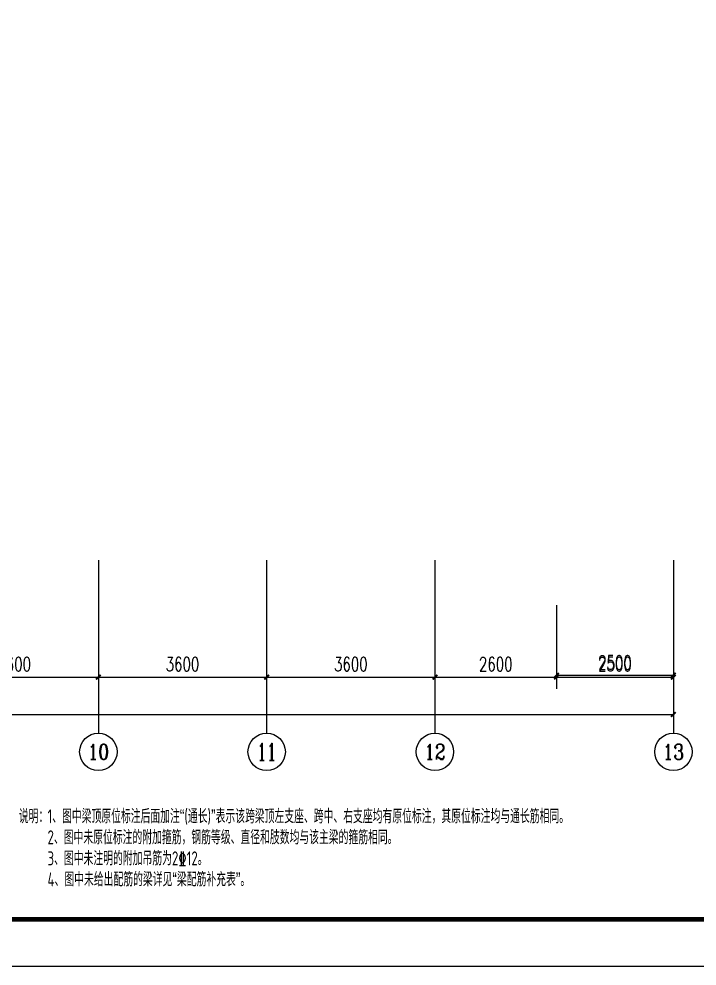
# Model space of a CAD drawing. Extents: x 1051052 to 1482120, y -981644 to -673261.
# Drawn here: x 1259304 to 1273809, y -981644 to -961383 of the extents above; entities that cross this region are included whole.
import ezdxf
from ezdxf.enums import TextEntityAlignment as Align

# ---------------------------------------------------------------- set-up
doc = ezdxf.new("R2010")
doc.units = 0
doc.header["$LTSCALE"] = 1000
doc.header["$MEASUREMENT"] = 0
for name, color, linetype in [('AXIS', 3, 'Continuous'), ('AXIS_TEXT', 7, 'Continuous'), ('TK', 142, 'Continuous'), ('填充', 8, 'Continuous')]:
    doc.layers.add(name, color=color, linetype=linetype)
doc.layers.add('TITLE', color=7, linetype='Continuous', lineweight=25)
doc.styles.add('_TCH_AXIS', font='COMPLEX', dxfattribs={"bigfont": 'GBCBIG'})
doc.styles.add('_TCH_DIM_T3', font='SIMPLEX', dxfattribs={"width": 0.705882, "bigfont": 'GBCBIG'})
doc.styles.add('COMPLEX', font='COMPLEX')
doc.styles.add('FromPkpm', font='Pkpmeng', dxfattribs={"width": 0.7, "bigfont": 'hztxt'})
doc.dimstyles.new('_TCH_ARCH&&100', dxfattribs={"dimtxt": 297.5, "dimasz": 100, "dimexe": 250, "dimexo": 300, "dimgap": 126.25, "dimtad": 1, "dimdec": 0, "dimzin": 0, "dimdsep": 46, "dimtxsty": '_TCH_DIM_T3', "dimblk": 'ARCHTICK', "dimcen": 0.09, "dimclrt": 7, "dimazin": 2, "dimtfac": 1, "dimtdec": 0, "dimtix": 1, "dimtmove": 2, "dimatfit": 3, "dimfxl": 0, "dimtolj": 1, "dimtzin": 0, "dimarcsym": 0})

# ---------------------------------------------------------------- blocks, each defined once
blk = doc.blocks.new('_ArchTick')
at = {"color": 0, "linetype": 'ByBlock', "const_width": 0.4}
blk.add_lwpolyline([(-0.5, -0.5), (0.5, 0.5)], dxfattribs=at)
blk = doc.blocks.new('*D813')
at = {"layer": 'AXIS', "color": 0, "lineweight": -2, "transparency": 16777216}
for p, q in [((1257403, -973963), (1257403, -975713)), ((1261003, -973963), (1261003, -975713)), ((1257403, -975463), (1261003, -975463))]:
    blk.add_line(p, q, dxfattribs=at)
at = {"layer": 'Defpoints', "color": 0, "transparency": 16777216}
for p in [(1257403, -972963), (1261003, -972963), (1261003, -975463)]:
    blk.add_point(p, dxfattribs=at)
at = {"layer": 'AXIS', "color": 0, "lineweight": -2, "transparency": 16777216, "xscale": 100, "yscale": 100, "zscale": 100, "rotation": 180}
blk.add_blockref('_ArchTick', (1257403, -975463), dxfattribs=at)
at = {"layer": 'AXIS', "color": 0, "lineweight": -2, "transparency": 16777216, "xscale": 100, "yscale": 100, "zscale": 100}
blk.add_blockref('_ArchTick', (1261003, -975463), dxfattribs=at)
at = {"layer": 'AXIS', "color": 7, "transparency": 16777216, "insert": (1259203, -975188), "char_height": 297.5, "attachment_point": 5, "style": '_TCH_DIM_T3'}
blk.add_mtext('\\A1;3600', dxfattribs=at)
blk = doc.blocks.new('*D814')
at = {"layer": 'AXIS', "color": 0, "lineweight": -2, "transparency": 16777216}
for p, q in [((1261003, -973963), (1261003, -975713)), ((1264603, -973963), (1264603, -975713)), ((1261003, -975463), (1264603, -975463))]:
    blk.add_line(p, q, dxfattribs=at)
at = {"layer": 'Defpoints', "color": 0, "transparency": 16777216}
for p in [(1261003, -972963), (1264603, -972963), (1264603, -975463)]:
    blk.add_point(p, dxfattribs=at)
at = {"layer": 'AXIS', "color": 0, "lineweight": -2, "transparency": 16777216, "xscale": 100, "yscale": 100, "zscale": 100, "rotation": 180}
blk.add_blockref('_ArchTick', (1261003, -975463), dxfattribs=at)
at = {"layer": 'AXIS', "color": 0, "lineweight": -2, "transparency": 16777216, "xscale": 100, "yscale": 100, "zscale": 100}
blk.add_blockref('_ArchTick', (1264603, -975463), dxfattribs=at)
at = {"layer": 'AXIS', "color": 7, "transparency": 16777216, "insert": (1262803, -975188), "char_height": 297.5, "attachment_point": 5, "style": '_TCH_DIM_T3'}
blk.add_mtext('\\A1;3600', dxfattribs=at)
blk = doc.blocks.new('*D815')
at = {"layer": 'AXIS', "color": 0, "lineweight": -2, "transparency": 16777216}
for p, q in [((1264603, -973963), (1264603, -975713)), ((1268203, -973963), (1268203, -975713)), ((1264603, -975463), (1268203, -975463))]:
    blk.add_line(p, q, dxfattribs=at)
at = {"layer": 'Defpoints', "color": 0, "transparency": 16777216}
for p in [(1264603, -972963), (1268203, -972963), (1268203, -975463)]:
    blk.add_point(p, dxfattribs=at)
at = {"layer": 'AXIS', "color": 0, "lineweight": -2, "transparency": 16777216, "xscale": 100, "yscale": 100, "zscale": 100, "rotation": 180}
blk.add_blockref('_ArchTick', (1264603, -975463), dxfattribs=at)
at = {"layer": 'AXIS', "color": 0, "lineweight": -2, "transparency": 16777216, "xscale": 100, "yscale": 100, "zscale": 100}
blk.add_blockref('_ArchTick', (1268203, -975463), dxfattribs=at)
at = {"layer": 'AXIS', "color": 7, "transparency": 16777216, "insert": (1266403, -975188), "char_height": 297.5, "attachment_point": 5, "style": '_TCH_DIM_T3'}
blk.add_mtext('\\A1;3600', dxfattribs=at)
blk = doc.blocks.new('*D816')
at = {"layer": 'AXIS', "color": 0, "lineweight": -2, "transparency": 16777216}
for p, q in [((1234403, -974763), (1234403, -976513)), ((1273303, -974763), (1273303, -976513)), ((1234403, -976263), (1273303, -976263))]:
    blk.add_line(p, q, dxfattribs=at)
at = {"layer": 'Defpoints', "color": 0, "transparency": 16777216}
for p in [(1234403, -972963), (1273303, -972963), (1273303, -976263)]:
    blk.add_point(p, dxfattribs=at)
at = {"layer": 'AXIS', "color": 0, "lineweight": -2, "transparency": 16777216, "xscale": 100, "yscale": 100, "zscale": 100, "rotation": 180}
blk.add_blockref('_ArchTick', (1234403, -976263), dxfattribs=at)
at = {"layer": 'AXIS', "color": 0, "lineweight": -2, "transparency": 16777216, "xscale": 100, "yscale": 100, "zscale": 100}
blk.add_blockref('_ArchTick', (1273303, -976263), dxfattribs=at)
at = {"layer": 'AXIS', "color": 7, "transparency": 16777216, "insert": (1253853, -975988), "char_height": 297.5, "attachment_point": 5, "style": '_TCH_DIM_T3'}
blk.add_mtext('\\A1;38900', dxfattribs=at)
blk = doc.blocks.new('_AXISO')
blk.add_circle((0, 0), 0.5)
at = {"layer": 'AXIS_TEXT', "style": 'COMPLEX', "width": 1.041667}
blk.add_attdef('A', text='', height=0.56, dxfattribs=at).set_placement((-0.25, -0.28), (0.25, -0.28), align=Align.FIT)
blk = doc.blocks.new('*D785')
at = {"layer": 'AXIS', "color": 0, "lineweight": -2, "transparency": 16777216}
for p, q in [((1268203, -973963), (1268203, -975713)), ((1270803, -973963), (1270803, -975713)), ((1268203, -975463), (1270803, -975463))]:
    blk.add_line(p, q, dxfattribs=at)
at = {"layer": 'Defpoints', "color": 0, "transparency": 16777216}
for p in [(1268203, -972963), (1270803, -973027), (1270803, -975463)]:
    blk.add_point(p, dxfattribs=at)
at = {"layer": 'AXIS', "color": 0, "lineweight": -2, "transparency": 16777216, "xscale": 100, "yscale": 100, "zscale": 100, "rotation": 180}
blk.add_blockref('_ArchTick', (1268203, -975463), dxfattribs=at)
at = {"layer": 'AXIS', "color": 0, "lineweight": -2, "transparency": 16777216, "xscale": 100, "yscale": 100, "zscale": 100}
blk.add_blockref('_ArchTick', (1270803, -975463), dxfattribs=at)
at = {"layer": 'AXIS', "color": 7, "transparency": 16777216, "insert": (1269503, -975188), "char_height": 297.5, "attachment_point": 5, "style": '_TCH_DIM_T3'}
blk.add_mtext('\\A1;2600', dxfattribs=at)
blk = doc.blocks.new('*D822')
at = {"layer": 'AXIS', "color": 0, "lineweight": -2, "transparency": 16777216}
for p, q in [((1270803, -973923), (1270803, -975673)), ((1273303, -973923), (1273303, -975673)), ((1270803, -975423), (1273303, -975423))]:
    blk.add_line(p, q, dxfattribs=at)
at = {"layer": 'Defpoints', "color": 0, "transparency": 16777216}
for p in [(1270803, -973027), (1273303, -973454), (1273303, -975423)]:
    blk.add_point(p, dxfattribs=at)
at = {"layer": 'AXIS', "color": 0, "lineweight": -2, "transparency": 16777216, "xscale": 100, "yscale": 100, "zscale": 100, "rotation": 180}
blk.add_blockref('_ArchTick', (1270803, -975423), dxfattribs=at)
at = {"layer": 'AXIS', "color": 0, "lineweight": -2, "transparency": 16777216, "xscale": 100, "yscale": 100, "zscale": 100}
blk.add_blockref('_ArchTick', (1273303, -975423), dxfattribs=at)
at = {"layer": 'AXIS', "color": 7, "transparency": 16777216, "insert": (1272053, -975148), "char_height": 297.5, "attachment_point": 5, "style": '_TCH_DIM_T3'}
blk.add_mtext('\\A1;2500', dxfattribs=at)
blk = doc.blocks.new('A2K')
at = {"layer": 'TK'}
blk.add_lwpolyline([(0, 0), (59400, 0), (59400, 42000), (0, 42000)], close=True, dxfattribs=at)
at = {"layer": 'TK', "const_width": 100}
blk.add_lwpolyline([(2500, 1000), (58400, 1000), (58400, 41000), (2500, 41000)], close=True, dxfattribs=at)
blk = doc.blocks.new('*D943')
at = {"layer": 'AXIS', "color": 0, "lineweight": -2, "transparency": 16777216}
for p, q in [((1268203, -973963), (1268203, -975713)), ((1270803, -973963), (1270803, -975713)), ((1268203, -975463), (1270803, -975463))]:
    blk.add_line(p, q, dxfattribs=at)
at = {"layer": 'Defpoints', "color": 0, "transparency": 16777216}
for p in [(1268203, -973488), (1270803, -973488), (1270803, -975463)]:
    blk.add_point(p, dxfattribs=at)
at = {"layer": 'AXIS', "color": 0, "lineweight": -2, "transparency": 16777216, "xscale": 100, "yscale": 100, "zscale": 100, "rotation": 180}
blk.add_blockref('_ArchTick', (1268203, -975463), dxfattribs=at)
at = {"layer": 'AXIS', "color": 0, "lineweight": -2, "transparency": 16777216, "xscale": 100, "yscale": 100, "zscale": 100}
blk.add_blockref('_ArchTick', (1270803, -975463), dxfattribs=at)
at = {"layer": 'AXIS', "color": 7, "transparency": 16777216, "insert": (1269503, -975188), "char_height": 297.5, "attachment_point": 5, "style": '_TCH_DIM_T3'}
blk.add_mtext('\\A1;2600', dxfattribs=at)
blk = doc.blocks.new('*D944')
at = {"layer": 'AXIS', "color": 0, "lineweight": -2, "transparency": 16777216}
for p, q in [((1270803, -973963), (1270803, -975713)), ((1273303, -973963), (1273303, -975713)), ((1270803, -975463), (1273303, -975463))]:
    blk.add_line(p, q, dxfattribs=at)
at = {"layer": 'Defpoints', "color": 0, "transparency": 16777216}
for p in [(1270803, -973488), (1273303, -973488), (1273303, -975463)]:
    blk.add_point(p, dxfattribs=at)
at = {"layer": 'AXIS', "color": 0, "lineweight": -2, "transparency": 16777216, "xscale": 100, "yscale": 100, "zscale": 100, "rotation": 180}
blk.add_blockref('_ArchTick', (1270803, -975463), dxfattribs=at)
at = {"layer": 'AXIS', "color": 0, "lineweight": -2, "transparency": 16777216, "xscale": 100, "yscale": 100, "zscale": 100}
blk.add_blockref('_ArchTick', (1273303, -975463), dxfattribs=at)
at = {"layer": 'AXIS', "color": 7, "transparency": 16777216, "insert": (1272053, -975188), "char_height": 297.5, "attachment_point": 5, "style": '_TCH_DIM_T3'}
blk.add_mtext('\\A1;2500', dxfattribs=at)

msp = doc.modelspace()

# ---------------------------------------------------------------- linework, layer by layer
at = {"layer": 'AXIS'}
for p, q in [((1261002.984, -972962.74), (1261002.984, -976661.4)), ((1264602.984, -972962.74), (1264602.984, -976661.4)), ((1268202.984, -972962.74), (1268202.984, -976661.4)), ((1273302.984, -972962.74), (1273302.984, -976661.4))]:
    msp.add_line(p, q, dxfattribs=at)

# ---------------------------------------------------------------- block references
ref = msp.add_blockref('_AXISO', (1261002.984, -977061.4), dxfattribs=dict(at, xscale=800, yscale=800, zscale=800))
ref.add_attrib('A', '10', dxfattribs={"layer": 'AXIS_TEXT', "height": 328.4455, "style": '_TCH_AXIS'}).set_placement((1260776.2, -977225.623), (1261229.768, -977225.623), align=Align.FIT)
ref = msp.add_blockref('_AXISO', (1264602.984, -977061.4), dxfattribs=dict(at, xscale=800, yscale=800, zscale=800))
ref.add_attrib('A', '11', dxfattribs={"layer": 'AXIS_TEXT', "height": 368.7626, "style": '_TCH_AXIS'}).set_placement((1264392.263, -977245.782), (1264813.706, -977245.782), align=Align.FIT)
ref = msp.add_blockref('_AXISO', (1268202.984, -977061.4), dxfattribs=dict(at, xscale=800, yscale=800, zscale=800))
ref.add_attrib('A', '12', dxfattribs={"layer": 'AXIS_TEXT', "height": 328.4455, "style": '_TCH_AXIS'}).set_placement((1267976.2, -977225.623), (1268429.768, -977225.623), align=Align.FIT)
ref = msp.add_blockref('_AXISO', (1273302.984, -977061.4), dxfattribs=dict(at, xscale=800, yscale=800, zscale=800))
ref.add_attrib('A', '13', dxfattribs={"layer": 'AXIS_TEXT', "height": 328.4455, "style": '_TCH_AXIS'}).set_placement((1273076.2, -977225.623), (1273529.768, -977225.623), align=Align.FIT)
at = {"layer": '填充'}
msp.add_blockref('A2K', (1227177.895, -981643.929), dxfattribs=at)

# ---------------------------------------------------------------- texts
at = {"layer": 'TITLE', "style": 'FromPkpm', "width": 0.7}
for s, p in [('说明：', (1259301.7, -978290.005)), ('1、图中梁顶原位标注后面加注“(通长)”表示该跨梁顶左支座、跨中、右支座均有原位标注，其原位标注均与通长筋相同。', (1259915.319, -978290.005)), ('2、图中未原位标注的附加箍筋，钢筋等级、直径和肢数均与该主梁的箍筋相同。', (1259915.319, -978740.005)), ('3、图中未注明的附加吊筋为2%%13212。', (1259915.319, -979190.005)), ('4、图中未给出配筋的梁详见“梁配筋补充表”。', (1259915.319, -979640.005))]:
    msp.add_text(s, height=300, dxfattribs=at).set_placement(p, align=Align.TOP_LEFT)

# ---------------------------------------------------------------- dimensions: what is measured, and where the dimension line sits
at = {"layer": 'AXIS'}
for p1, p2, distance, picture, middle in [((1234402.984, -972962.74), (1273302.984, -972962.74), -3300, '*D816', (1253852.984, -975987.74)), ((1257402.984, -972962.74), (1261002.984, -972962.74), -2500, '*D813', (1259202.984, -975187.74)), ((1261002.984, -972962.74), (1264602.984, -972962.74), -2500, '*D814', (1262802.984, -975187.74)), ((1264602.984, -972962.74), (1268202.984, -972962.74), -2500, '*D815', (1266402.984, -975187.74)), ((1268202.984, -973487.579), (1270802.984, -973487.579), -1975.161, '*D943', (1269502.984, -975187.74)), ((1270802.984, -973487.579), (1273302.984, -973487.579), -1975.161, '*D944', (1272052.984, -975187.74))]:
    dim = msp.add_aligned_dim(p1=p1, p2=p2, distance=distance, dimstyle='_TCH_ARCH&&100', dxfattribs=at)
    dim.commit()
    dim.dimension.update_dxf_attribs({"geometry": picture, "text_midpoint": middle})
for base, p1, p2, picture, middle in [((1270802.984, -975462.74), (1268202.984, -972962.74), (1270802.984, -973027.006), '*D785', (1269502.984, -975187.74)), ((1273302.984, -975422.701), (1270802.984, -973027.006), (1273302.984, -973454.178), '*D822', (1272052.984, -975147.701))]:
    dim = msp.add_linear_dim(base=base, p1=p1, p2=p2, angle=180, dimstyle='_TCH_ARCH&&100', dxfattribs=at)
    dim.commit()
    dim.dimension.update_dxf_attribs({"geometry": picture, "text_midpoint": middle})

doc.saveas('drawing.dxf')
